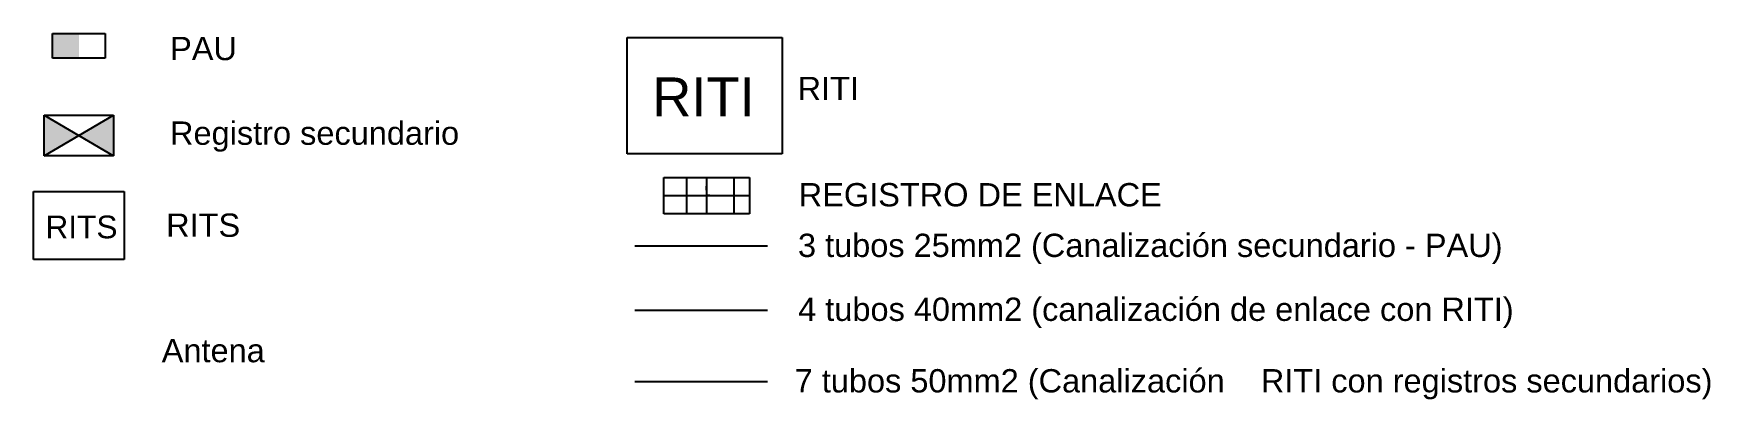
# Model space of a CAD drawing. Header units: millimetres. Extents: x -273070 to 132618, y -138782 to 20405.
# Drawn here: x -51913 to -30294, y 15694 to 20405 of the extents above; entities that cross this region are included whole.
import ezdxf

# ---------------------------------------------------------------- set-up
doc = ezdxf.new("R2010")
doc.units = ezdxf.units.MM
for name, color, linetype in [('CABLE DE ENLACE A RITI', 5, 'Continuous'), ('CABLE DE REGISTROS SECUNDARIOS', 50, 'Continuous'), ('LEYENDA', 7, 'Continuous'), ('Telecomunicaciones', 3, 'Continuous')]:
    doc.layers.add(name, color=color, linetype=linetype)
doc.styles.get("Standard").update_dxf_attribs({"font": 'arial.ttf'})

msp = doc.modelspace()

# ---------------------------------------------------------------- hatches: boundary and pattern name
at = {"layer": 'LEYENDA'}
h = msp.add_hatch(color=256, dxfattribs=at)
h.dxf.hatch_style = 1
h.paths.add_polyline_path([(-51667, 20090), (-51328, 20090), (-51328, 20405), (-51667, 20405)])
h = msp.add_hatch(color=256, dxfattribs=at)
h.dxf.hatch_style = 1
h.paths.add_polyline_path([(-51776, 19355), (-51776, 19048), (-51405, 19048), (-51328, 19093)])
h.paths.add_polyline_path([(-51405, 19048), (-51776, 19048), (-51776, 18831)])
h.paths.add_polyline_path([(-50881, 19355), (-51328, 19093), (-51252, 19048), (-50881, 19048)])
h.paths.add_polyline_path([(-50881, 19048), (-51252, 19048), (-50881, 18831)])

# ---------------------------------------------------------------- linework, layer by layer
at = {"layer": 'CABLE DE ENLACE A RITI'}
msp.add_line((-44160, 16843), (-42450, 16843), dxfattribs=at)
at = {"layer": 'CABLE DE REGISTROS SECUNDARIOS'}
msp.add_line((-44160, 15923), (-42450, 15923), dxfattribs=at)
at = {"layer": 'LEYENDA'}
for p, q in [((-51667, 20405), (-50990, 20405)), ((-51667, 20090), (-51667, 20405)), ((-50990, 20405), (-50990, 20090)), ((-44260, 20356), (-42260, 20356)), ((-44260, 18856), (-44260, 20356)), ((-42260, 20356), (-42260, 18856)), ((-50990, 20090), (-51667, 20090)), ((-51776, 19355), (-50881, 18831)), ((-51776, 18831), (-50881, 19355)), ((-51776, 19355), (-50881, 19355)), ((-51776, 18831), (-51776, 19355)), ((-50881, 19355), (-50881, 18831)), ((-50881, 18831), (-51776, 18831)), ((-42260, 18856), (-44260, 18856)), ((-43789, 18553), (-42684, 18553)), ((-43789, 18084), (-43789, 18553)), ((-43496, 18553), (-43496, 18084)), ((-43236, 18553), (-43236, 18084)), ((-43236, 18387), (-43236, 18440)), ((-42885, 18553), (-42885, 18084)), ((-42684, 18553), (-42684, 18084)), ((-51913, 18373), (-50744, 18373)), ((-51913, 17497), (-51913, 18373)), ((-50744, 18373), (-50744, 17497)), ((-43789, 18319), (-42684, 18319)), ((-43235, 18324), (-43195, 18324)), ((-42684, 18084), (-43789, 18084)), ((-50744, 17497), (-51913, 17497))]:
    msp.add_line(p, q, dxfattribs=at)
at = {"layer": 'Telecomunicaciones'}
msp.add_line((-44160, 17673), (-42450, 17673), dxfattribs=at)

# ---------------------------------------------------------------- texts
at = {"layer": 'LEYENDA'}
for s, height, p in [('PAU', 300, (-50152, 20063)), ('RITI', 500, (-43936, 19340)), ('RITI', 300, (-42063, 19548)), ('Registro secundario', 300, (-50153, 18973)), ('REGISTRO DE ENLACE', 300, (-42048, 18180)), ('RITS', 292.2, (-51760, 17769)), ('RITS', 300, (-50203, 17788)), ('3 tubos 25mm2 (Canalización secundario - PAU)', 300, (-42058, 17528)), ('4 tubos 40mm2 (canalización de enlace con RITI)', 300, (-42055, 16705)), ('Antena', 300, (-50260, 16173)), ('7 tubos 50mm2 (Canalización    RITI con registros secundarios)', 300, (-42100, 15784))]:
    msp.add_text(s, height=height, dxfattribs=at).set_placement(p)

doc.saveas('drawing.dxf')
